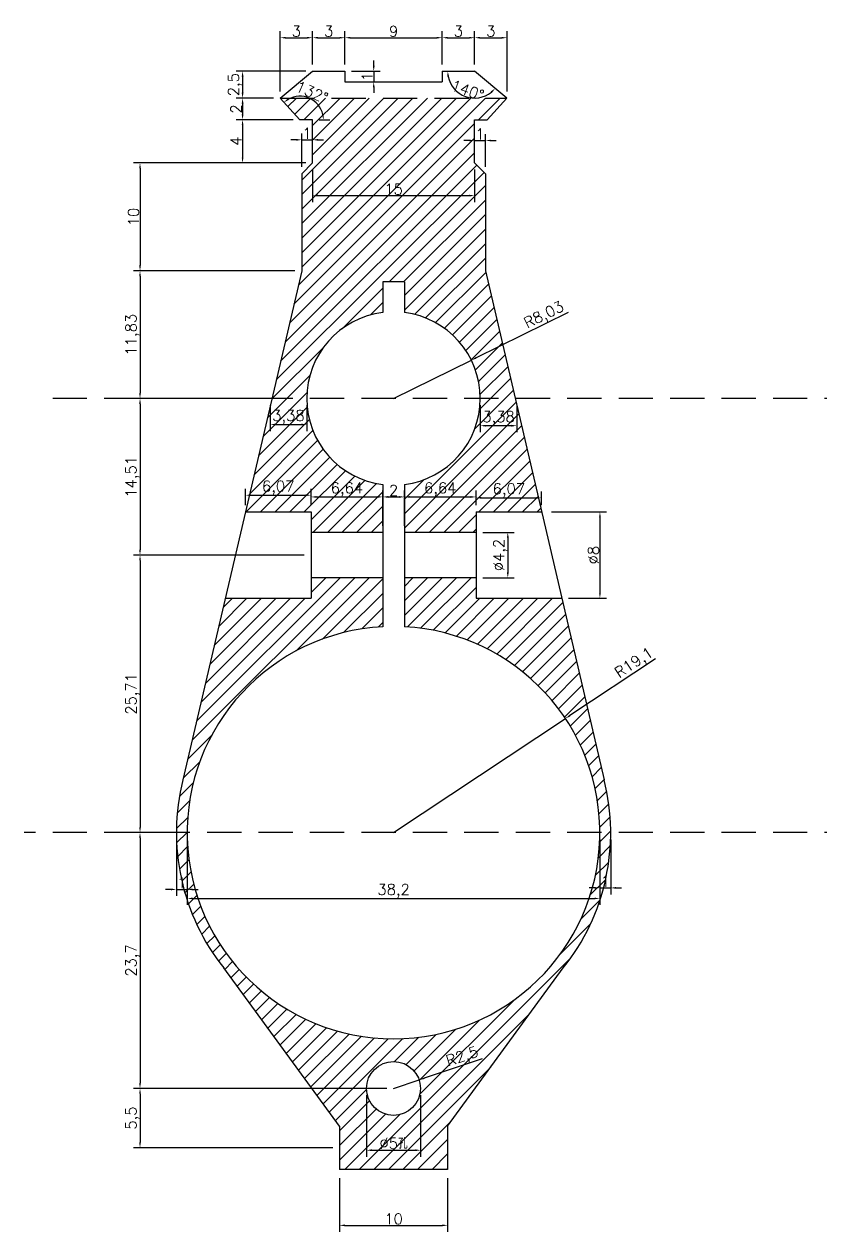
# Model space of a CAD drawing. Header units: millimetres. Extents: x 6817 to 15937, y -5221 to -164.
# Drawn here: x 8883 to 8956.7, y -956.8 to -844.9 of the extents above; entities that cross this region are included whole.
import ezdxf

# ---------------------------------------------------------------- set-up
doc = ezdxf.new("R2010")
doc.units = ezdxf.units.MM
doc.linetypes.add('HIDDEN', pattern=[9.525, 6.35, -3.175])
doc.layers.add('图层2', color=108, linetype='Continuous')
doc.styles.get("Standard").update_dxf_attribs({"font": 'txt', "bigfont": 'gbcbig.shx'})
doc.dimstyles.new('ISO-25', dxfattribs={"dimtxt": 1, "dimasz": 0.5, "dimexe": 0.6, "dimexo": 0.625, "dimgap": 0.1, "dimtad": 1, "dimtxsty": 'Standard', "dimcen": 2.5, "dimadec": 0, "dimazin": 0, "dimtfac": 1, "dimtmove": 0, "dimatfit": 3, "dimfxl": 0, "dimarcsym": 0})

# ---------------------------------------------------------------- blocks, each defined once
blk = doc.blocks.new('*D1616')
at = {"layer": 'Defpoints', "color": 0, "linetype": 'ByBlock', "transparency": 16777216}
for p in [(8909.69, -855.64), (8909.69, -857.78), (8908.69, -858.78)]:
    blk.add_point(p, dxfattribs=at)
at = {"layer": '图层2', "color": 0, "linetype": 'ByBlock', "lineweight": -2, "transparency": 16777216}
for p, q in [((8908.19, -855.64), (8907.69, -855.64)), ((8908.69, -858.15), (8908.69, -855.04)), ((8908.69, -855.64), (8909.69, -855.64)), ((8909.69, -857.15), (8909.69, -855.04)), ((8910.19, -855.64), (8910.69, -855.64))]:
    blk.add_line(p, q, dxfattribs=at)
at = {"layer": '图层2', "color": 0, "linetype": 'ByBlock', "transparency": 16777216}
for points in [[(8908.19, -855.56), (8908.19, -855.72), (8908.69, -855.64)], [(8910.19, -855.56), (8910.19, -855.72), (8909.69, -855.64)]]:
    blk.add_solid(points, dxfattribs=at)
at = {"layer": '图层2', "color": 0, "linetype": 'ByBlock', "transparency": 16777216, "insert": (8909.19, -855.04), "char_height": 1, "attachment_point": 5}
blk.add_mtext('1', dxfattribs=at)
blk = doc.blocks.new('*D1557')
at = {"layer": 'Defpoints', "color": 0, "linetype": 'ByBlock', "transparency": 16777216}
for p in [(8909.69, -857.78), (8924.69, -857.78), (8924.69, -860.81)]:
    blk.add_point(p, dxfattribs=at)
at = {"layer": '图层2', "color": 0, "linetype": 'ByBlock', "lineweight": -2, "transparency": 16777216}
for p, q in [((8909.69, -858.4), (8909.69, -861.41)), ((8924.69, -858.4), (8924.69, -861.41)), ((8910.19, -860.81), (8924.19, -860.81))]:
    blk.add_line(p, q, dxfattribs=at)
at = {"layer": '图层2', "color": 0, "linetype": 'ByBlock', "transparency": 16777216}
for points in [[(8910.19, -860.72), (8910.19, -860.89), (8909.69, -860.81)], [(8924.19, -860.72), (8924.19, -860.89), (8924.69, -860.81)]]:
    blk.add_solid(points, dxfattribs=at)
at = {"layer": '图层2', "color": 0, "linetype": 'ByBlock', "transparency": 16777216, "insert": (8917.19, -860.21), "char_height": 1, "attachment_point": 5}
blk.add_mtext('15', dxfattribs=at)
blk = doc.blocks.new('*D1617')
at = {"layer": 'Defpoints', "color": 0, "linetype": 'ByBlock', "transparency": 16777216}
for p in [(8925.69, -855.7), (8924.69, -857.78), (8925.69, -858.78)]:
    blk.add_point(p, dxfattribs=at)
at = {"layer": '图层2', "color": 0, "linetype": 'ByBlock', "lineweight": -2, "transparency": 16777216}
for p, q in [((8924.19, -855.7), (8923.69, -855.7)), ((8924.69, -857.15), (8924.69, -855.1)), ((8924.69, -855.7), (8925.69, -855.7)), ((8925.69, -858.15), (8925.69, -855.1)), ((8926.19, -855.7), (8926.69, -855.7))]:
    blk.add_line(p, q, dxfattribs=at)
at = {"layer": '图层2', "color": 0, "linetype": 'ByBlock', "transparency": 16777216}
for points in [[(8924.19, -855.62), (8924.19, -855.78), (8924.69, -855.7)], [(8926.19, -855.62), (8926.19, -855.78), (8925.69, -855.7)]]:
    blk.add_solid(points, dxfattribs=at)
at = {"layer": '图层2', "color": 0, "linetype": 'ByBlock', "transparency": 16777216, "insert": (8925.19, -855.1), "char_height": 1, "attachment_point": 5}
blk.add_mtext('1', dxfattribs=at)
blk = doc.blocks.new('*D1618')
at = {"layer": 'Defpoints', "color": 0, "linetype": 'ByBlock', "transparency": 16777216}
for p in [(8909.69, -857.78), (8893.72, -867.78), (8908.69, -867.78)]:
    blk.add_point(p, dxfattribs=at)
at = {"layer": '图层2', "color": 0, "linetype": 'ByBlock', "lineweight": -2, "transparency": 16777216}
for p, q in [((8909.06, -857.78), (8893.12, -857.78)), ((8893.72, -858.28), (8893.72, -867.28)), ((8908.06, -867.78), (8893.12, -867.78))]:
    blk.add_line(p, q, dxfattribs=at)
at = {"layer": '图层2', "color": 0, "linetype": 'ByBlock', "transparency": 16777216}
for points in [[(8893.64, -858.28), (8893.8, -858.28), (8893.72, -857.78)], [(8893.64, -867.28), (8893.8, -867.28), (8893.72, -867.78)]]:
    blk.add_solid(points, dxfattribs=at)
at = {"layer": '图层2', "color": 0, "linetype": 'ByBlock', "transparency": 16777216, "insert": (8893.12, -862.78), "char_height": 1, "attachment_point": 5, "rotation": 90}
blk.add_mtext('10', dxfattribs=at)
blk = doc.blocks.new('*D1558')
at = {"layer": 'Defpoints', "color": 0, "linetype": 'ByBlock', "transparency": 16777216}
for p in [(8908.69, -867.78), (8893.72, -879.6), (8905.77, -879.6)]:
    blk.add_point(p, dxfattribs=at)
at = {"layer": '图层2', "color": 0, "linetype": 'ByBlock', "lineweight": -2, "transparency": 16777216}
for p, q in [((8908.06, -867.78), (8893.12, -867.78)), ((8893.72, -868.28), (8893.72, -879.1)), ((8905.15, -879.6), (8893.12, -879.6))]:
    blk.add_line(p, q, dxfattribs=at)
at = {"layer": '图层2', "color": 0, "linetype": 'ByBlock', "transparency": 16777216}
for points in [[(8893.64, -868.28), (8893.8, -868.28), (8893.72, -867.78)], [(8893.64, -879.1), (8893.8, -879.1), (8893.72, -879.6)]]:
    blk.add_solid(points, dxfattribs=at)
at = {"layer": '图层2', "color": 0, "linetype": 'ByBlock', "transparency": 16777216, "insert": (8893.04, -873.69), "char_height": 1, "attachment_point": 5, "rotation": 90}
blk.add_mtext('11,83', dxfattribs=at)
blk = doc.blocks.new('*D1619')
at = {"layer": 'Defpoints', "color": 0, "linetype": 'ByBlock', "transparency": 16777216}
for p in [(8905.77, -879.6), (8893.72, -894.11), (8909.55, -894.11)]:
    blk.add_point(p, dxfattribs=at)
at = {"layer": '图层2', "color": 0, "linetype": 'ByBlock', "lineweight": -2, "transparency": 16777216}
for p, q in [((8905.15, -879.6), (8893.12, -879.6)), ((8893.72, -880.1), (8893.72, -893.61)), ((8908.92, -894.11), (8893.12, -894.11))]:
    blk.add_line(p, q, dxfattribs=at)
at = {"layer": '图层2', "color": 0, "linetype": 'ByBlock', "transparency": 16777216}
for points in [[(8893.64, -880.1), (8893.8, -880.1), (8893.72, -879.6)], [(8893.64, -893.61), (8893.8, -893.61), (8893.72, -894.11)]]:
    blk.add_solid(points, dxfattribs=at)
at = {"layer": '图层2', "color": 0, "linetype": 'ByBlock', "transparency": 16777216, "insert": (8893.04, -886.86), "char_height": 1, "attachment_point": 5, "rotation": 90}
blk.add_mtext('14,51', dxfattribs=at)
blk = doc.blocks.new('*D1559')
at = {"layer": 'Defpoints', "color": 0, "linetype": 'ByBlock', "transparency": 16777216}
for p in [(8909.55, -894.11), (8893.72, -919.82), (8896.49, -919.82)]:
    blk.add_point(p, dxfattribs=at)
at = {"layer": '图层2', "color": 0, "linetype": 'ByBlock', "lineweight": -2, "transparency": 16777216}
for p, q in [((8908.92, -894.11), (8893.12, -894.11)), ((8893.72, -894.61), (8893.72, -919.32)), ((8895.86, -919.82), (8893.12, -919.82))]:
    blk.add_line(p, q, dxfattribs=at)
at = {"layer": '图层2', "color": 0, "linetype": 'ByBlock', "transparency": 16777216}
for points in [[(8893.64, -894.61), (8893.8, -894.61), (8893.72, -894.11)], [(8893.64, -919.32), (8893.8, -919.32), (8893.72, -919.82)]]:
    blk.add_solid(points, dxfattribs=at)
at = {"layer": '图层2', "color": 0, "linetype": 'ByBlock', "transparency": 16777216, "insert": (8893.04, -906.97), "char_height": 1, "attachment_point": 5, "rotation": 90}
blk.add_mtext('25,71', dxfattribs=at)
blk = doc.blocks.new('*D1560')
at = {"layer": 'Defpoints', "color": 0, "linetype": 'ByBlock', "transparency": 16777216}
for p in [(8895.86, -919.82), (8893.72, -943.52), (8917.19, -943.52)]:
    blk.add_point(p, dxfattribs=at)
at = {"layer": '图层2', "color": 0, "linetype": 'ByBlock', "lineweight": -2, "transparency": 16777216}
for p, q in [((8895.24, -919.82), (8893.12, -919.82)), ((8893.72, -920.32), (8893.72, -943.02)), ((8916.56, -943.52), (8893.12, -943.52))]:
    blk.add_line(p, q, dxfattribs=at)
at = {"layer": '图层2', "color": 0, "linetype": 'ByBlock', "transparency": 16777216}
for points in [[(8893.64, -920.32), (8893.8, -920.32), (8893.72, -919.82)], [(8893.64, -943.02), (8893.8, -943.02), (8893.72, -943.52)]]:
    blk.add_solid(points, dxfattribs=at)
at = {"layer": '图层2', "color": 0, "linetype": 'ByBlock', "transparency": 16777216, "insert": (8893.04, -931.67), "char_height": 1, "attachment_point": 5, "rotation": 90}
blk.add_mtext('23,7', dxfattribs=at)
blk = doc.blocks.new('*D1620')
at = {"layer": 'Defpoints', "color": 0, "linetype": 'ByBlock', "transparency": 16777216}
for p in [(8909.55, -888.56), (8903.48, -890.11), (8909.55, -890.11)]:
    blk.add_point(p, dxfattribs=at)
at = {"layer": '图层2', "color": 0, "linetype": 'ByBlock', "lineweight": -2, "transparency": 16777216}
for p, q in [((8903.48, -889.49), (8903.48, -887.96)), ((8909.55, -889.49), (8909.55, -887.96)), ((8903.98, -888.56), (8909.05, -888.56))]:
    blk.add_line(p, q, dxfattribs=at)
at = {"layer": '图层2', "color": 0, "linetype": 'ByBlock', "transparency": 16777216}
for points in [[(8903.98, -888.48), (8903.98, -888.65), (8903.48, -888.56)], [(8909.05, -888.48), (8909.05, -888.65), (8909.55, -888.56)]]:
    blk.add_solid(points, dxfattribs=at)
at = {"layer": '图层2', "color": 0, "linetype": 'ByBlock', "transparency": 16777216, "insert": (8906.51, -887.88), "char_height": 1, "attachment_point": 5}
blk.add_mtext('6,07', dxfattribs=at)
blk = doc.blocks.new('*D1621')
at = {"layer": 'Defpoints', "color": 0, "linetype": 'ByBlock', "transparency": 16777216}
for p in [(8916.19, -888.72), (8909.55, -890.11), (8916.19, -892.01)]:
    blk.add_point(p, dxfattribs=at)
at = {"layer": '图层2', "color": 0, "linetype": 'ByBlock', "lineweight": -2, "transparency": 16777216}
for p, q in [((8909.55, -889.49), (8909.55, -888.12)), ((8916.19, -891.39), (8916.19, -888.12)), ((8910.05, -888.72), (8915.69, -888.72))]:
    blk.add_line(p, q, dxfattribs=at)
at = {"layer": '图层2', "color": 0, "linetype": 'ByBlock', "transparency": 16777216}
for points in [[(8910.05, -888.64), (8910.05, -888.81), (8909.55, -888.72)], [(8915.69, -888.64), (8915.69, -888.81), (8916.19, -888.72)]]:
    blk.add_solid(points, dxfattribs=at)
at = {"layer": '图层2', "color": 0, "linetype": 'ByBlock', "transparency": 16777216, "insert": (8912.87, -888.04), "char_height": 1, "attachment_point": 5}
blk.add_mtext('6,64', dxfattribs=at)
blk = doc.blocks.new('*D1622')
at = {"layer": 'Defpoints', "color": 0, "linetype": 'ByBlock', "transparency": 16777216}
for p in [(8918.19, -888.72), (8916.19, -892.01), (8918.19, -892.01)]:
    blk.add_point(p, dxfattribs=at)
at = {"layer": '图层2', "color": 0, "linetype": 'ByBlock', "lineweight": -2, "transparency": 16777216}
for p, q in [((8916.19, -891.39), (8916.19, -888.12)), ((8918.19, -891.39), (8918.19, -888.12)), ((8916.69, -888.72), (8917.69, -888.72))]:
    blk.add_line(p, q, dxfattribs=at)
at = {"layer": '图层2', "color": 0, "linetype": 'ByBlock', "transparency": 16777216}
for points in [[(8916.69, -888.64), (8916.69, -888.81), (8916.19, -888.72)], [(8917.69, -888.64), (8917.69, -888.81), (8918.19, -888.72)]]:
    blk.add_solid(points, dxfattribs=at)
at = {"layer": '图层2', "color": 0, "linetype": 'ByBlock', "transparency": 16777216, "insert": (8917.19, -888.12), "char_height": 1, "attachment_point": 5}
blk.add_mtext('2', dxfattribs=at)
blk = doc.blocks.new('*D1623')
at = {"layer": 'Defpoints', "color": 0, "linetype": 'ByBlock', "transparency": 16777216}
for p in [(8924.82, -888.72), (8924.82, -890.11), (8918.19, -892.01)]:
    blk.add_point(p, dxfattribs=at)
at = {"layer": '图层2', "color": 0, "linetype": 'ByBlock', "lineweight": -2, "transparency": 16777216}
for p, q in [((8918.19, -891.39), (8918.19, -888.12)), ((8924.82, -889.49), (8924.82, -888.12)), ((8918.69, -888.72), (8924.32, -888.72))]:
    blk.add_line(p, q, dxfattribs=at)
at = {"layer": '图层2', "color": 0, "linetype": 'ByBlock', "transparency": 16777216}
for points in [[(8918.69, -888.64), (8918.69, -888.81), (8918.19, -888.72)], [(8924.32, -888.64), (8924.32, -888.81), (8924.82, -888.72)]]:
    blk.add_solid(points, dxfattribs=at)
at = {"layer": '图层2', "color": 0, "linetype": 'ByBlock', "transparency": 16777216, "insert": (8921.51, -888.04), "char_height": 1, "attachment_point": 5}
blk.add_mtext('6,64', dxfattribs=at)
blk = doc.blocks.new('*D1624')
at = {"layer": 'Defpoints', "color": 0, "linetype": 'ByBlock', "transparency": 16777216}
for p in [(8930.89, -888.81), (8924.82, -890.11), (8930.89, -890.11)]:
    blk.add_point(p, dxfattribs=at)
at = {"layer": '图层2', "color": 0, "linetype": 'ByBlock', "lineweight": -2, "transparency": 16777216}
for p, q in [((8924.82, -889.49), (8924.82, -888.21)), ((8930.89, -889.49), (8930.89, -888.21)), ((8925.32, -888.81), (8930.39, -888.81))]:
    blk.add_line(p, q, dxfattribs=at)
at = {"layer": '图层2', "color": 0, "linetype": 'ByBlock', "transparency": 16777216}
for points in [[(8925.32, -888.72), (8925.32, -888.89), (8924.82, -888.81)], [(8930.39, -888.72), (8930.39, -888.89), (8930.89, -888.81)]]:
    blk.add_solid(points, dxfattribs=at)
at = {"layer": '图层2', "color": 0, "linetype": 'ByBlock', "transparency": 16777216, "insert": (8927.86, -888.12), "char_height": 1, "attachment_point": 5}
blk.add_mtext('6,07', dxfattribs=at)
blk = doc.blocks.new('*D1625')
at = {"layer": 'Defpoints', "color": 0, "linetype": 'ByBlock', "transparency": 16777216}
for p in [(8924.82, -892.01), (8924.82, -896.21), (8927.76, -896.21)]:
    blk.add_point(p, dxfattribs=at)
at = {"layer": '图层2', "color": 0, "linetype": 'ByBlock', "lineweight": -2, "transparency": 16777216}
for p, q in [((8925.45, -892.01), (8928.36, -892.01)), ((8927.76, -892.51), (8927.76, -895.71)), ((8925.45, -896.21), (8928.36, -896.21))]:
    blk.add_line(p, q, dxfattribs=at)
at = {"layer": '图层2', "color": 0, "linetype": 'ByBlock', "transparency": 16777216}
for points in [[(8927.68, -892.51), (8927.85, -892.51), (8927.76, -892.01)], [(8927.68, -895.71), (8927.85, -895.71), (8927.76, -896.21)]]:
    blk.add_solid(points, dxfattribs=at)
at = {"layer": '图层2', "color": 0, "linetype": 'ByBlock', "transparency": 16777216, "insert": (8927.08, -894.11), "char_height": 1, "attachment_point": 5, "rotation": 90}
blk.add_mtext('%%C4,2', dxfattribs=at)
blk = doc.blocks.new('*D1626')
at = {"layer": 'Defpoints', "color": 0, "linetype": 'ByBlock', "transparency": 16777216}
for p in [(8931.19, -890.11), (8932.76, -898.11), (8936.29, -898.11)]:
    blk.add_point(p, dxfattribs=at)
at = {"layer": '图层2', "color": 0, "linetype": 'ByBlock', "lineweight": -2, "transparency": 16777216}
for p, q in [((8931.81, -890.11), (8936.89, -890.11)), ((8936.29, -890.61), (8936.29, -897.61)), ((8933.38, -898.11), (8936.89, -898.11))]:
    blk.add_line(p, q, dxfattribs=at)
at = {"layer": '图层2', "color": 0, "linetype": 'ByBlock', "transparency": 16777216}
for points in [[(8936.21, -890.61), (8936.37, -890.61), (8936.29, -890.11)], [(8936.21, -897.61), (8936.37, -897.61), (8936.29, -898.11)]]:
    blk.add_solid(points, dxfattribs=at)
at = {"layer": '图层2', "color": 0, "linetype": 'ByBlock', "transparency": 16777216, "insert": (8935.69, -894.11), "char_height": 1, "attachment_point": 5, "rotation": 90}
blk.add_mtext('%%C8', dxfattribs=at)
blk = doc.blocks.new('*D1627')
at = {"layer": 'Defpoints', "color": 0, "linetype": 'ByBlock', "transparency": 16777216}
for p in [(8897.09, -919.82), (8898.09, -919.82), (8898.09, -925.08)]:
    blk.add_point(p, dxfattribs=at)
at = {"layer": '图层2', "color": 0, "linetype": 'ByBlock', "lineweight": -2, "transparency": 16777216}
for p, q in [((8897.09, -920.45), (8897.09, -925.68)), ((8898.09, -920.45), (8898.09, -925.68)), ((8896.59, -925.08), (8896.09, -925.08)), ((8897.09, -925.08), (8898.09, -925.08)), ((8898.59, -925.08), (8899.09, -925.08))]:
    blk.add_line(p, q, dxfattribs=at)
at = {"layer": '图层2', "color": 0, "linetype": 'ByBlock', "transparency": 16777216}
for points in [[(8896.59, -925), (8896.59, -925.17), (8897.09, -925.08)], [(8898.59, -925), (8898.59, -925.17), (8898.09, -925.08)]]:
    blk.add_solid(points, dxfattribs=at)
at = {"layer": '图层2', "color": 0, "linetype": 'ByBlock', "transparency": 16777216, "insert": (8897.59, -924.48), "char_height": 1, "attachment_point": 5}
blk.add_mtext('1', dxfattribs=at)
blk = doc.blocks.new('*D1628')
at = {"layer": 'Defpoints', "color": 0, "linetype": 'ByBlock', "transparency": 16777216}
for p in [(8898.09, -919.82), (8936.29, -919.82), (8936.29, -925.92)]:
    blk.add_point(p, dxfattribs=at)
at = {"layer": '图层2', "color": 0, "linetype": 'ByBlock', "lineweight": -2, "transparency": 16777216}
for p, q in [((8898.09, -920.45), (8898.09, -926.52)), ((8936.29, -920.45), (8936.29, -926.52)), ((8898.59, -925.92), (8935.79, -925.92))]:
    blk.add_line(p, q, dxfattribs=at)
at = {"layer": '图层2', "color": 0, "linetype": 'ByBlock', "transparency": 16777216}
for points in [[(8898.59, -925.84), (8898.59, -926), (8898.09, -925.92)], [(8935.79, -925.84), (8935.79, -926), (8936.29, -925.92)]]:
    blk.add_solid(points, dxfattribs=at)
at = {"layer": '图层2', "color": 0, "linetype": 'ByBlock', "transparency": 16777216, "insert": (8917.19, -925.24), "char_height": 1, "attachment_point": 5}
blk.add_mtext('38,2', dxfattribs=at)
blk = doc.blocks.new('*D1561')
at = {"layer": 'Defpoints', "color": 0, "linetype": 'ByBlock', "transparency": 16777216}
for p in [(8936.29, -919.82), (8937.29, -919.82), (8937.29, -924.94)]:
    blk.add_point(p, dxfattribs=at)
at = {"layer": '图层2', "color": 0, "linetype": 'ByBlock', "lineweight": -2, "transparency": 16777216}
for p, q in [((8936.29, -920.45), (8936.29, -925.54)), ((8937.29, -920.45), (8937.29, -925.54)), ((8935.79, -924.94), (8935.29, -924.94)), ((8936.29, -924.94), (8937.29, -924.94)), ((8937.79, -924.94), (8938.29, -924.94))]:
    blk.add_line(p, q, dxfattribs=at)
at = {"layer": '图层2', "color": 0, "linetype": 'ByBlock', "transparency": 16777216}
for points in [[(8935.79, -924.86), (8935.79, -925.03), (8936.29, -924.94)], [(8937.79, -924.86), (8937.79, -925.03), (8937.29, -924.94)]]:
    blk.add_solid(points, dxfattribs=at)
at = {"layer": '图层2', "color": 0, "linetype": 'ByBlock', "transparency": 16777216, "insert": (8936.79, -924.34), "char_height": 1, "attachment_point": 5}
blk.add_mtext('1', dxfattribs=at)
blk = doc.blocks.new('*D1629')
at = {"layer": 'Defpoints', "color": 0, "linetype": 'ByBlock', "transparency": 16777216}
for p in [(8924.39, -876.05), (8917.19, -879.6)]:
    blk.add_point(p, dxfattribs=at)
at = {"layer": '图层2', "color": 0, "linetype": 'ByBlock', "lineweight": -2, "transparency": 16777216}
for p, q in [((8933.35, -871.63), (8924.84, -875.83)), ((8917.19, -879.6), (8924.39, -876.05))]:
    blk.add_line(p, q, dxfattribs=at)
at = {"layer": '图层2', "color": 0, "linetype": 'ByBlock', "transparency": 16777216}
blk.add_solid([(8924.8, -875.76), (8924.87, -875.91), (8924.39, -876.05)], dxfattribs=at)
at = {"layer": '图层2', "color": 0, "linetype": 'ByBlock', "transparency": 16777216, "insert": (8931.16, -871.95), "char_height": 1, "attachment_point": 5, "rotation": 26.2585}
blk.add_mtext('R8,03', dxfattribs=at)
blk = doc.blocks.new('*D1630')
at = {"layer": 'Defpoints', "color": 0, "linetype": 'ByBlock', "transparency": 16777216}
for p in [(8933.09, -909.25), (8917.19, -919.82)]:
    blk.add_point(p, dxfattribs=at)
at = {"layer": '图层2', "color": 0, "linetype": 'ByBlock', "lineweight": -2, "transparency": 16777216}
for p, q in [((8941.43, -903.72), (8933.51, -908.98)), ((8917.19, -919.82), (8933.09, -909.25))]:
    blk.add_line(p, q, dxfattribs=at)
at = {"layer": '图层2', "color": 0, "linetype": 'ByBlock', "transparency": 16777216}
blk.add_solid([(8933.46, -908.91), (8933.56, -909.05), (8933.09, -909.25)], dxfattribs=at)
at = {"layer": '图层2', "color": 0, "linetype": 'ByBlock', "transparency": 16777216, "insert": (8939.51, -904.17), "char_height": 1, "attachment_point": 5, "rotation": 33.6013}
blk.add_mtext('R19,1', dxfattribs=at)
blk = doc.blocks.new('*D1631')
at = {"layer": 'Defpoints', "color": 0, "linetype": 'ByBlock', "transparency": 16777216}
for p in [(8905.77, -879.6), (8909.16, -879.6), (8909.16, -882.02)]:
    blk.add_point(p, dxfattribs=at)
at = {"layer": '图层2', "color": 0, "linetype": 'ByBlock', "lineweight": -2, "transparency": 16777216}
for p, q in [((8905.77, -880.23), (8905.77, -882.62)), ((8909.16, -880.23), (8909.16, -882.62)), ((8906.27, -882.02), (8908.66, -882.02))]:
    blk.add_line(p, q, dxfattribs=at)
at = {"layer": '图层2', "color": 0, "linetype": 'ByBlock', "transparency": 16777216}
for points in [[(8906.27, -881.93), (8906.27, -882.1), (8905.77, -882.02)], [(8908.66, -881.93), (8908.66, -882.1), (8909.16, -882.02)]]:
    blk.add_solid(points, dxfattribs=at)
at = {"layer": '图层2', "color": 0, "linetype": 'ByBlock', "transparency": 16777216, "insert": (8907.46, -881.33), "char_height": 1, "attachment_point": 5}
blk.add_mtext('3,38', dxfattribs=at)
blk = doc.blocks.new('*D1632')
at = {"layer": 'Defpoints', "color": 0, "linetype": 'ByBlock', "transparency": 16777216}
for p in [(8925.22, -879.6), (8928.6, -879.6), (8928.6, -882.12)]:
    blk.add_point(p, dxfattribs=at)
at = {"layer": '图层2', "color": 0, "linetype": 'ByBlock', "lineweight": -2, "transparency": 16777216}
for p, q in [((8925.22, -880.23), (8925.22, -882.72)), ((8928.6, -880.23), (8928.6, -882.72)), ((8925.72, -882.12), (8928.1, -882.12))]:
    blk.add_line(p, q, dxfattribs=at)
at = {"layer": '图层2', "color": 0, "linetype": 'ByBlock', "transparency": 16777216}
for points in [[(8925.72, -882.04), (8925.72, -882.21), (8925.22, -882.12)], [(8928.1, -882.04), (8928.1, -882.21), (8928.6, -882.12)]]:
    blk.add_solid(points, dxfattribs=at)
at = {"layer": '图层2', "color": 0, "linetype": 'ByBlock', "transparency": 16777216, "insert": (8926.91, -881.44), "char_height": 1, "attachment_point": 5}
blk.add_mtext('3,38', dxfattribs=at)
blk = doc.blocks.new('*D1562')
at = {"layer": 'Defpoints', "color": 0, "linetype": 'ByBlock', "transparency": 16777216}
for p in [(8917.19, -943.52), (8893.72, -949.02), (8912.19, -949.02)]:
    blk.add_point(p, dxfattribs=at)
at = {"layer": '图层2', "color": 0, "linetype": 'ByBlock', "lineweight": -2, "transparency": 16777216}
for p, q in [((8916.56, -943.52), (8893.12, -943.52)), ((8893.72, -944.02), (8893.72, -948.52)), ((8911.56, -949.02), (8893.12, -949.02))]:
    blk.add_line(p, q, dxfattribs=at)
at = {"layer": '图层2', "color": 0, "linetype": 'ByBlock', "transparency": 16777216}
for points in [[(8893.64, -944.02), (8893.8, -944.02), (8893.72, -943.52)], [(8893.64, -948.52), (8893.8, -948.52), (8893.72, -949.02)]]:
    blk.add_solid(points, dxfattribs=at)
at = {"layer": '图层2', "color": 0, "linetype": 'ByBlock', "transparency": 16777216, "insert": (8893.04, -946.27), "char_height": 1, "attachment_point": 5, "rotation": 90}
blk.add_mtext('5,5', dxfattribs=at)
blk = doc.blocks.new('*D1633')
at = {"layer": 'Defpoints', "color": 0, "linetype": 'ByBlock', "transparency": 16777216}
for p in [(8919.56, -942.73), (8917.19, -943.52)]:
    blk.add_point(p, dxfattribs=at)
at = {"layer": '图层2', "color": 0, "linetype": 'ByBlock', "lineweight": -2, "transparency": 16777216}
for p, q in [((8925.39, -940.79), (8920.03, -942.57)), ((8917.19, -943.52), (8919.56, -942.73))]:
    blk.add_line(p, q, dxfattribs=at)
at = {"layer": '图层2', "color": 0, "linetype": 'ByBlock', "transparency": 16777216}
blk.add_solid([(8920.01, -942.5), (8920.06, -942.65), (8919.56, -942.73)], dxfattribs=at)
at = {"layer": '图层2', "color": 0, "linetype": 'ByBlock', "transparency": 16777216, "insert": (8923.58, -940.67), "char_height": 1, "attachment_point": 5, "rotation": 18.4566}
blk.add_mtext('R2,5', dxfattribs=at)
blk = doc.blocks.new('*D1570')
at = {"layer": 'Defpoints', "color": 0, "linetype": 'ByBlock', "transparency": 16777216}
for p in [(8912.19, -951.2), (8922.19, -951.2), (8922.19, -956.21)]:
    blk.add_point(p, dxfattribs=at)
at = {"layer": '图层2', "color": 0, "linetype": 'ByBlock', "lineweight": -2, "transparency": 16777216}
for p, q in [((8912.19, -951.83), (8912.19, -956.81)), ((8922.19, -951.83), (8922.19, -956.81)), ((8912.69, -956.21), (8921.69, -956.21))]:
    blk.add_line(p, q, dxfattribs=at)
at = {"layer": '图层2', "color": 0, "linetype": 'ByBlock', "transparency": 16777216}
for points in [[(8912.69, -956.12), (8912.69, -956.29), (8912.19, -956.21)], [(8921.69, -956.12), (8921.69, -956.29), (8922.19, -956.21)]]:
    blk.add_solid(points, dxfattribs=at)
at = {"layer": '图层2', "color": 0, "linetype": 'ByBlock', "transparency": 16777216, "insert": (8917.19, -955.61), "char_height": 1, "attachment_point": 5}
blk.add_mtext('10', dxfattribs=at)
blk = doc.blocks.new('*D1659')
at = {"layer": 'Defpoints', "color": 0, "linetype": 'ByBlock', "transparency": 16777216}
for p in [(8912.69, -846.18), (8909.69, -849.28), (8912.69, -849.28)]:
    blk.add_point(p, dxfattribs=at)
at = {"layer": '图层2', "color": 0, "linetype": 'ByBlock', "lineweight": -2, "transparency": 16777216}
for p, q in [((8909.69, -848.65), (8909.69, -845.58)), ((8912.69, -848.65), (8912.69, -845.58)), ((8910.19, -846.18), (8912.19, -846.18))]:
    blk.add_line(p, q, dxfattribs=at)
at = {"layer": '图层2', "color": 0, "linetype": 'ByBlock', "transparency": 16777216}
for points in [[(8910.19, -846.1), (8910.19, -846.26), (8909.69, -846.18)], [(8912.19, -846.1), (8912.19, -846.26), (8912.69, -846.18)]]:
    blk.add_solid(points, dxfattribs=at)
at = {"layer": '图层2', "color": 0, "linetype": 'ByBlock', "transparency": 16777216, "insert": (8911.19, -845.58), "char_height": 1, "attachment_point": 5}
blk.add_mtext('3', dxfattribs=at)
blk = doc.blocks.new('*D1660')
at = {"layer": 'Defpoints', "color": 0, "linetype": 'ByBlock', "transparency": 16777216}
for p in [(8921.69, -846.18), (8912.69, -849.28), (8921.69, -849.28)]:
    blk.add_point(p, dxfattribs=at)
at = {"layer": '图层2', "color": 0, "linetype": 'ByBlock', "lineweight": -2, "transparency": 16777216}
for p, q in [((8912.69, -848.65), (8912.69, -845.58)), ((8921.69, -848.65), (8921.69, -845.58)), ((8913.19, -846.18), (8921.19, -846.18))]:
    blk.add_line(p, q, dxfattribs=at)
at = {"layer": '图层2', "color": 0, "linetype": 'ByBlock', "transparency": 16777216}
for points in [[(8913.19, -846.1), (8913.19, -846.26), (8912.69, -846.18)], [(8921.19, -846.1), (8921.19, -846.26), (8921.69, -846.18)]]:
    blk.add_solid(points, dxfattribs=at)
at = {"layer": '图层2', "color": 0, "linetype": 'ByBlock', "transparency": 16777216, "insert": (8917.19, -845.58), "char_height": 1, "attachment_point": 5}
blk.add_mtext('9', dxfattribs=at)
blk = doc.blocks.new('*D1661')
at = {"layer": 'Defpoints', "color": 0, "linetype": 'ByBlock', "transparency": 16777216}
for p in [(8924.69, -846.18), (8921.69, -849.28), (8924.69, -849.28)]:
    blk.add_point(p, dxfattribs=at)
at = {"layer": '图层2', "color": 0, "linetype": 'ByBlock', "lineweight": -2, "transparency": 16777216}
for p, q in [((8921.69, -848.65), (8921.69, -845.58)), ((8924.69, -848.65), (8924.69, -845.58)), ((8922.19, -846.18), (8924.19, -846.18))]:
    blk.add_line(p, q, dxfattribs=at)
at = {"layer": '图层2', "color": 0, "linetype": 'ByBlock', "transparency": 16777216}
for points in [[(8922.19, -846.1), (8922.19, -846.26), (8921.69, -846.18)], [(8924.19, -846.1), (8924.19, -846.26), (8924.69, -846.18)]]:
    blk.add_solid(points, dxfattribs=at)
at = {"layer": '图层2', "color": 0, "linetype": 'ByBlock', "transparency": 16777216, "insert": (8923.19, -845.58), "char_height": 1, "attachment_point": 5}
blk.add_mtext('3', dxfattribs=at)
blk = doc.blocks.new('*D1662')
at = {"layer": 'Defpoints', "color": 0, "linetype": 'ByBlock', "transparency": 16777216}
for p in [(8927.69, -846.18), (8924.69, -849.28), (8927.69, -851.78)]:
    blk.add_point(p, dxfattribs=at)
at = {"layer": '图层2', "color": 0, "linetype": 'ByBlock', "lineweight": -2, "transparency": 16777216}
for p, q in [((8924.69, -848.65), (8924.69, -845.58)), ((8927.69, -851.15), (8927.69, -845.58)), ((8925.19, -846.18), (8927.19, -846.18))]:
    blk.add_line(p, q, dxfattribs=at)
at = {"layer": '图层2', "color": 0, "linetype": 'ByBlock', "transparency": 16777216}
for points in [[(8925.19, -846.1), (8925.19, -846.26), (8924.69, -846.18)], [(8927.19, -846.1), (8927.19, -846.26), (8927.69, -846.18)]]:
    blk.add_solid(points, dxfattribs=at)
at = {"layer": '图层2', "color": 0, "linetype": 'ByBlock', "transparency": 16777216, "insert": (8926.19, -845.58), "char_height": 1, "attachment_point": 5}
blk.add_mtext('3', dxfattribs=at)
blk = doc.blocks.new('*D1663')
at = {"layer": 'Defpoints', "color": 0, "linetype": 'ByBlock', "transparency": 16777216}
for p in [(8909.69, -846.18), (8909.69, -849.28), (8906.69, -851.78)]:
    blk.add_point(p, dxfattribs=at)
at = {"layer": '图层2', "color": 0, "linetype": 'ByBlock', "lineweight": -2, "transparency": 16777216}
for p, q in [((8906.69, -851.15), (8906.69, -845.58)), ((8909.69, -848.65), (8909.69, -845.58)), ((8907.19, -846.18), (8909.19, -846.18))]:
    blk.add_line(p, q, dxfattribs=at)
at = {"layer": '图层2', "color": 0, "linetype": 'ByBlock', "transparency": 16777216}
for points in [[(8907.19, -846.1), (8907.19, -846.26), (8906.69, -846.18)], [(8909.19, -846.1), (8909.19, -846.26), (8909.69, -846.18)]]:
    blk.add_solid(points, dxfattribs=at)
at = {"layer": '图层2', "color": 0, "linetype": 'ByBlock', "transparency": 16777216, "insert": (8908.19, -845.58), "char_height": 1, "attachment_point": 5}
blk.add_mtext('3', dxfattribs=at)
blk = doc.blocks.new('*D1664')
at = {"layer": 'Defpoints', "color": 0, "linetype": 'ByBlock', "transparency": 16777216}
for p in [(8912.69, -849.28), (8912.69, -850.28), (8915.35, -850.28)]:
    blk.add_point(p, dxfattribs=at)
at = {"layer": '图层2', "color": 0, "linetype": 'ByBlock', "lineweight": -2, "transparency": 16777216}
for p, q in [((8915.35, -848.78), (8915.35, -848.28)), ((8913.31, -849.28), (8915.95, -849.28)), ((8913.31, -850.28), (8915.95, -850.28)), ((8915.35, -849.28), (8915.35, -850.28)), ((8915.35, -850.78), (8915.35, -851.28))]:
    blk.add_line(p, q, dxfattribs=at)
at = {"layer": '图层2', "color": 0, "linetype": 'ByBlock', "transparency": 16777216}
for points in [[(8915.27, -848.78), (8915.44, -848.78), (8915.35, -849.28)], [(8915.27, -850.78), (8915.44, -850.78), (8915.35, -850.28)]]:
    blk.add_solid(points, dxfattribs=at)
at = {"layer": '图层2', "color": 0, "linetype": 'ByBlock', "transparency": 16777216, "insert": (8914.75, -849.78), "char_height": 1, "attachment_point": 5, "rotation": 90}
blk.add_mtext('1', dxfattribs=at)
blk = doc.blocks.new('*D1571')
at = {"layer": 'Defpoints', "color": 0, "linetype": 'ByBlock', "transparency": 16777216}
for p in [(8909.69, -849.28), (8903.21, -851.78), (8906.69, -851.78)]:
    blk.add_point(p, dxfattribs=at)
at = {"layer": '图层2', "color": 0, "linetype": 'ByBlock', "lineweight": -2, "transparency": 16777216}
for p, q in [((8909.06, -849.28), (8902.61, -849.28)), ((8903.21, -849.78), (8903.21, -851.28)), ((8906.06, -851.78), (8902.61, -851.78))]:
    blk.add_line(p, q, dxfattribs=at)
at = {"layer": '图层2', "color": 0, "linetype": 'ByBlock', "transparency": 16777216}
for points in [[(8903.13, -849.78), (8903.3, -849.78), (8903.21, -849.28)], [(8903.13, -851.28), (8903.3, -851.28), (8903.21, -851.78)]]:
    blk.add_solid(points, dxfattribs=at)
at = {"layer": '图层2', "color": 0, "linetype": 'ByBlock', "transparency": 16777216, "insert": (8902.53, -850.53), "char_height": 1, "attachment_point": 5, "rotation": 90}
blk.add_mtext('2,5', dxfattribs=at)
blk = doc.blocks.new('*D1572')
at = {"layer": 'Defpoints', "color": 0, "linetype": 'ByBlock', "transparency": 16777216}
for p in [(8906.69, -851.78), (8903.21, -853.78), (8908.52, -853.78)]:
    blk.add_point(p, dxfattribs=at)
at = {"layer": '图层2', "color": 0, "linetype": 'ByBlock', "lineweight": -2, "transparency": 16777216}
for p, q in [((8906.06, -851.78), (8902.61, -851.78)), ((8903.21, -852.28), (8903.21, -853.28)), ((8907.89, -853.78), (8902.61, -853.78))]:
    blk.add_line(p, q, dxfattribs=at)
at = {"layer": '图层2', "color": 0, "linetype": 'ByBlock', "transparency": 16777216}
for points in [[(8903.13, -852.28), (8903.3, -852.28), (8903.21, -851.78)], [(8903.13, -853.28), (8903.3, -853.28), (8903.21, -853.78)]]:
    blk.add_solid(points, dxfattribs=at)
at = {"layer": '图层2', "color": 0, "linetype": 'ByBlock', "transparency": 16777216, "insert": (8902.61, -852.78), "char_height": 1, "attachment_point": 5, "rotation": 90}
blk.add_mtext('2', dxfattribs=at)
blk = doc.blocks.new('*D1573')
at = {"layer": 'Defpoints', "color": 0, "linetype": 'ByBlock', "transparency": 16777216}
for p in [(8908.52, -853.78), (8903.21, -857.78), (8909.69, -857.78)]:
    blk.add_point(p, dxfattribs=at)
at = {"layer": '图层2', "color": 0, "linetype": 'ByBlock', "lineweight": -2, "transparency": 16777216}
for p, q in [((8907.89, -853.78), (8902.61, -853.78)), ((8903.21, -854.28), (8903.21, -857.28)), ((8909.06, -857.78), (8902.61, -857.78))]:
    blk.add_line(p, q, dxfattribs=at)
at = {"layer": '图层2', "color": 0, "linetype": 'ByBlock', "transparency": 16777216}
for points in [[(8903.13, -854.28), (8903.3, -854.28), (8903.21, -853.78)], [(8903.13, -857.28), (8903.3, -857.28), (8903.21, -857.78)]]:
    blk.add_solid(points, dxfattribs=at)
at = {"layer": '图层2', "color": 0, "linetype": 'ByBlock', "transparency": 16777216, "insert": (8902.61, -855.78), "char_height": 1, "attachment_point": 5, "rotation": 90}
blk.add_mtext('4', dxfattribs=at)
blk = doc.blocks.new('*D1665')
at = {"layer": 'Defpoints', "color": 0, "linetype": 'ByBlock', "transparency": 16777216}
for p in [(8906.69, -851.78), (8910.08, -852.26), (8908.52, -853.78), (8908.52, -853.78), (8909.69, -853.78)]:
    blk.add_point(p, dxfattribs=at)
at = {"layer": '图层2', "color": 0, "linetype": 'ByBlock', "lineweight": -2, "transparency": 16777216}
blk.add_line((8910.31, -853.78), (8911.3, -853.78), dxfattribs=at)
blk.add_arc((8908.52, -853.78), 2.18, 13.1501, 119.3084, dxfattribs=at)
at = {"layer": '图层2', "color": 0, "linetype": 'ByBlock', "transparency": 16777216}
for points in [[(8907.5, -851.94), (8907.4, -851.81), (8907.04, -852.17)], [(8910.72, -853.27), (8910.56, -853.29), (8910.7, -853.78)]]:
    blk.add_solid(points, dxfattribs=at)
at = {"layer": '图层2', "color": 0, "linetype": 'ByBlock', "transparency": 16777216, "insert": (8909.64, -851.23), "char_height": 1, "attachment_point": 5, "rotation": 336.2293}
blk.add_mtext('132°', dxfattribs=at)
blk = doc.blocks.new('*D1666')
at = {"layer": 'Defpoints', "color": 0, "linetype": 'ByBlock', "transparency": 16777216}
for p in [(8921.69, -849.28), (8924.69, -849.28), (8924.69, -849.28), (8922.98, -851.09), (8927.69, -851.78)]:
    blk.add_point(p, dxfattribs=at)
at = {"layer": '图层2', "color": 0, "linetype": 'ByBlock', "lineweight": -2, "transparency": 16777216}
blk.add_arc((8924.69, -849.28), 2.49, 191.5321, 308.6623, dxfattribs=at)
at = {"layer": '图层2', "color": 0, "linetype": 'ByBlock', "transparency": 16777216}
for points in [[(8922.16, -849.78), (8922.33, -849.77), (8922.2, -849.28)], [(8926.18, -851.16), (8926.3, -851.28), (8926.6, -850.87)]]:
    blk.add_solid(points, dxfattribs=at)
at = {"layer": '图层2', "color": 0, "linetype": 'ByBlock', "transparency": 16777216, "insert": (8924.04, -851.05), "char_height": 1, "attachment_point": 5, "rotation": 340.0972}
blk.add_mtext('140°', dxfattribs=at)
blk = doc.blocks.new('*D1688')
at = {"layer": 'Defpoints', "color": 0, "linetype": 'ByBlock', "transparency": 16777216}
for p in [(8914.69, -943.52), (8919.69, -943.52), (8919.69, -949.25)]:
    blk.add_point(p, dxfattribs=at)
at = {"layer": '图层2', "color": 0, "linetype": 'ByBlock', "lineweight": -2, "transparency": 16777216}
for p, q in [((8914.69, -944.15), (8914.69, -949.85)), ((8919.69, -944.15), (8919.69, -949.85)), ((8915.19, -949.25), (8919.19, -949.25))]:
    blk.add_line(p, q, dxfattribs=at)
at = {"layer": '图层2', "color": 0, "linetype": 'ByBlock', "transparency": 16777216}
for points in [[(8915.19, -949.16), (8915.19, -949.33), (8914.69, -949.25)], [(8919.19, -949.16), (8919.19, -949.33), (8919.69, -949.25)]]:
    blk.add_solid(points, dxfattribs=at)
at = {"layer": '图层2', "color": 0, "linetype": 'ByBlock', "transparency": 16777216, "insert": (8917.19, -948.61), "char_height": 1, "attachment_point": 5}
blk.add_mtext('%%C5孔', dxfattribs=at)

msp = doc.modelspace()

# ---------------------------------------------------------------- hatches: boundary and pattern name
at = {"layer": '图层2', "linetype": 'ByBlock'}
h = msp.add_hatch(dxfattribs=at)
h.set_pattern_fill('ANSI31', color=4, scale=0.3)
h.set_pattern_definition([(45, (470.02715, -33.0934), (-0.67351921, 0.67351921), [])])
h.paths.add_polyline_path([(8925.686, -858.777), (8924.686, -857.777), (8924.686, -853.777), (8925.856, -853.777), (8927.686, -851.777), (8906.686, -851.777), (8908.516, -853.777), (8909.686, -853.777), (8909.686, -857.777), (8908.686, -858.777), (8908.686, -867.777), (8905.928, -879.604), (8909.156, -879.604, -0.378099), (8916.186, -871.637), (8916.186, -868.791), (8918.186, -868.791), (8918.186, -871.637, -0.378099), (8925.216, -879.604), (8928.444, -879.604), (8925.686, -867.777)])
h.paths.add_polyline_path([(8928.444, -879.604), (8925.216, -879.604, -0.378099), (8918.186, -887.572), (8918.186, -892.011), (8924.824, -892.011), (8924.824, -890.111), (8930.894, -890.111)])
h.paths.add_polyline_path([(8909.156, -879.604), (8905.928, -879.604), (8903.478, -890.111), (8909.547, -890.111), (8909.547, -892.011), (8916.186, -892.011), (8916.186, -887.572, -0.378099)])
h.paths.add_polyline_path([(8916.186, -900.751), (8916.186, -896.211), (8909.547, -896.211), (8909.547, -898.111), (8901.612, -898.111), (8897.688, -914.943, 0.0614048), (8897.086, -919.824), (8898.086, -919.824, -0.3989537)])
h.paths.add_polyline_path([(8932.759, -898.111), (8924.824, -898.111), (8924.824, -896.211), (8918.186, -896.211), (8918.186, -900.751, -0.3989537), (8936.286, -919.824), (8937.286, -919.824, 0.0614048), (8936.684, -914.943)])
h.paths.add_polyline_path([(8932.899, -932.358, 0.1699295), (8937.286, -919.824), (8936.286, -919.824, -1), (8898.086, -919.824), (8897.086, -919.824, 0.1699295), (8901.472, -932.358), (8912.186, -947.024), (8912.186, -951.024), (8922.186, -951.024), (8922.186, -947.024)])
h.paths.add_polyline_path([(8919.686, -943.524, -1), (8914.686, -943.524, -1)], flags=16)
h.paths.add_polyline_path([(8897.169, -925.232), (8898.002, -925.232), (8898.002, -923.732), (8897.169, -923.732)], flags=25)
h.paths.add_polyline_path([(8936.369, -925.092), (8937.202, -925.092), (8937.202, -923.592), (8936.369, -923.592)], flags=24)
h.paths.add_polyline_path([(8922.102, -942.042), (8925.58, -940.881), (8925.052, -939.3), (8921.574, -940.461)], flags=24)
h.paths.add_polyline_path([(8915.594, -949.397), (8918.778, -949.397), (8918.778, -947.831), (8915.594, -947.831)], flags=24)

# ---------------------------------------------------------------- linework, layer by layer
at = {"layer": '图层2', "color": 6, "linetype": 'ByBlock'}
for p, q in [((8906.686, -851.777), (8909.686, -849.277)), ((8909.686, -849.277), (8912.686, -849.277)), ((8912.686, -849.277), (8912.686, -850.277)), ((8912.686, -850.277), (8921.686, -850.277)), ((8921.686, -849.277), (8924.686, -849.277)), ((8921.686, -849.277), (8921.686, -850.277)), ((8927.686, -851.777), (8924.686, -849.277)), ((8908.516, -853.777), (8906.686, -851.777)), ((8925.856, -853.777), (8927.686, -851.777)), ((8909.686, -853.777), (8908.516, -853.777)), ((8909.686, -857.777), (8909.686, -853.777)), ((8924.686, -857.777), (8924.686, -853.777)), ((8924.686, -853.777), (8925.856, -853.777)), ((8909.686, -857.777), (8908.686, -858.777)), ((8924.686, -857.777), (8925.686, -858.777)), ((8908.686, -858.777), (8908.686, -867.777)), ((8925.686, -858.777), (8925.686, -867.777)), ((8908.686, -867.777), (8897.688, -914.943)), ((8925.686, -867.777), (8936.684, -914.943)), ((8916.186, -868.791), (8916.186, -871.637)), ((8918.186, -868.791), (8916.186, -868.791)), ((8918.186, -868.791), (8918.186, -871.637)), ((8916.186, -887.572), (8916.186, -900.751)), ((8918.186, -887.572), (8918.186, -900.751)), ((8912.186, -947.024), (8901.472, -932.358)), ((8922.186, -947.024), (8932.899, -932.358)), ((8912.186, -947.024), (8912.186, -951.024)), ((8922.186, -947.024), (8922.186, -951.024)), ((8922.186, -951.024), (8912.186, -951.024))]:
    msp.add_line(p, q, dxfattribs=at)
at = {"layer": '图层2', "color": 2, "linetype": 'HIDDEN', "ltscale": 0.5}
msp.add_line((8906.686, -851.777), (8927.686, -851.777), dxfattribs=at)
at = {"layer": '图层2', "color": 3, "linetype": 'HIDDEN', "ltscale": 0.5}
for p, q in [((9246, -879.604), (8884.78, -879.604)), ((9246, -919.824), (8882.997, -919.824))]:
    msp.add_line(p, q, dxfattribs=at)
at = {"layer": '图层2', "color": 2, "linetype": 'ByBlock'}
for p, q in [((8903.478, -890.111), (8909.547, -890.111)), ((8909.547, -890.111), (8909.547, -898.111)), ((8924.824, -890.111), (8924.824, -898.111)), ((8924.824, -890.111), (8930.894, -890.111)), ((8916.186, -892.011), (8909.547, -892.011)), ((8924.824, -892.011), (8918.186, -892.011)), ((8916.186, -896.211), (8909.547, -896.211)), ((8924.824, -896.211), (8918.186, -896.211)), ((8901.612, -898.111), (8909.547, -898.111)), ((8924.824, -898.111), (8932.759, -898.111))]:
    msp.add_line(p, q, dxfattribs=at)
at = {"layer": '图层2', "color": 3, "linetype": 'ByBlock'}
msp.add_circle((8917.186, -943.524), 2.5, dxfattribs=at)
at = {"layer": '图层2', "color": 6, "linetype": 'ByBlock'}
for centre, radius, start, end in [((8917.186, -879.604), 8.03, 97.15379, 262.84621), ((8917.186, -879.604), 8.03, 277.15379, 82.84621), ((8917.186, -919.824), 19.1, 93.00115, 86.99885), ((8917.186, -919.824), 20.1, 165.94471, 218.57647), ((8917.186, -919.824), 20.1, 321.42353, 14.05529)]:
    msp.add_arc(centre, radius, start, end, dxfattribs=at)

# ---------------------------------------------------------------- dimensions: what is measured, and where the dimension line sits
at = {"layer": '图层2', "color": 3, "linetype": 'ByBlock'}
for base, p1, p2, picture, middle in [((8909.686, -846.178), (8906.686, -851.777), (8909.686, -849.277), '*D1663', (8908.186, -845.578)), ((8921.686, -846.178), (8912.686, -849.277), (8921.686, -849.277), '*D1660', (8917.186, -845.578)), ((8924.686, -846.178), (8921.686, -849.277), (8924.686, -849.277), '*D1661', (8923.186, -845.578)), ((8927.686, -846.178), (8924.686, -849.277), (8927.686, -851.777), '*D1662', (8926.186, -845.578)), ((8909.686, -855.639), (8908.686, -858.777), (8909.686, -857.777), '*D1616', (8909.186, -855.039)), ((8925.686, -855.701), (8924.686, -857.777), (8925.686, -858.777), '*D1617', (8925.186, -855.101)), ((8924.686, -860.805), (8909.686, -857.777), (8924.686, -857.777), '*D1557', (8917.186, -860.205)), ((8909.156, -882.018), (8905.773, -879.604), (8909.156, -879.604), '*D1631', (8907.464, -881.334)), ((8928.599, -882.123), (8925.216, -879.604), (8928.599, -879.604), '*D1632', (8926.907, -881.439)), ((8909.547, -888.563), (8903.478, -890.111), (8909.547, -890.111), '*D1620', (8906.513, -887.88)), ((8916.186, -888.725), (8909.547, -890.111), (8916.186, -892.011), '*D1621', (8912.866, -888.041)), ((8918.186, -888.725), (8916.186, -892.011), (8918.186, -892.011), '*D1622', (8917.186, -888.125)), ((8924.824, -888.725), (8918.186, -892.011), (8924.824, -890.111), '*D1623', (8921.505, -888.041)), ((8930.894, -888.805), (8924.824, -890.111), (8930.894, -890.111), '*D1624', (8927.859, -888.122)), ((8898.086, -925.082), (8897.086, -919.824), (8898.086, -919.824), '*D1627', (8897.586, -924.482)), ((8936.286, -925.921), (8898.086, -919.824), (8936.286, -919.824), '*D1628', (8917.186, -925.237)), ((8937.286, -924.942), (8936.286, -919.824), (8937.286, -919.824), '*D1561', (8936.786, -924.342)), ((8922.186, -956.208), (8912.186, -951.201), (8922.186, -951.201), '*D1570', (8917.186, -955.608))]:
    dim = msp.add_linear_dim(base=base, p1=p1, p2=p2, dimstyle='ISO-25', dxfattribs=at)
    dim.commit()
    dim.dimension.update_dxf_attribs({"geometry": picture, "text_midpoint": middle})
at = {"layer": '图层2', "color": 6, "linetype": 'ByBlock'}
dim = msp.add_linear_dim(base=(8912.686, -846.178), p1=(8909.686, -849.277), p2=(8912.686, -849.277), dimstyle='ISO-25', dxfattribs=at)
dim.commit()
dim.dimension.update_dxf_attribs({"geometry": '*D1659', "text_midpoint": (8911.186, -845.578)})
at = {"layer": '图层2', "color": 3, "linetype": 'ByBlock'}
for base, p1, p2, picture, middle in [((8915.354, -850.277), (8912.686, -849.277), (8912.686, -850.277), '*D1664', (8914.754, -849.777)), ((8903.214, -851.777), (8909.686, -849.277), (8906.686, -851.777), '*D1571', (8902.53, -850.527)), ((8903.214, -853.777), (8906.686, -851.777), (8908.516, -853.777), '*D1572', (8902.614, -852.777)), ((8903.214, -857.777), (8908.516, -853.777), (8909.686, -857.777), '*D1573', (8902.614, -855.777)), ((8893.719, -867.777), (8909.686, -857.777), (8908.686, -867.777), '*D1618', (8893.119, -862.777)), ((8893.719, -879.604), (8908.686, -867.777), (8905.773, -879.604), '*D1558', (8893.036, -873.691)), ((8893.719, -894.111), (8905.773, -879.604), (8909.547, -894.111), '*D1619', (8893.036, -886.858)), ((8893.719, -919.824), (8909.547, -894.111), (8896.486, -919.824), '*D1559', (8893.036, -906.968)), ((8893.719, -943.524), (8895.861, -919.824), (8917.186, -943.524), '*D1560', (8893.036, -931.674)), ((8893.719, -949.024), (8917.186, -943.524), (8912.186, -949.024), '*D1562', (8893.036, -946.274))]:
    dim = msp.add_linear_dim(base=base, p1=p1, p2=p2, angle=90, dimstyle='ISO-25', dxfattribs=at)
    dim.commit()
    dim.dimension.update_dxf_attribs({"geometry": picture, "text_midpoint": middle})
for base, line1, line2, picture, middle in [((8910.082, -852.257), ((8909.686, -853.777), (8908.516, -853.777)), ((8908.516, -853.777), (8906.686, -851.777)), '*D1665', (8909.638, -851.23)), ((8922.98, -851.089), ((8927.686, -851.777), (8924.686, -849.277)), ((8921.686, -849.277), (8924.686, -849.277)), '*D1666', (8924.043, -851.053))]:
    dim = msp.add_angular_dim_2l(base=base, line1=line1, line2=line2, dimstyle='ISO-25', override={"dimdec": 0, "dimazin": 2}, dxfattribs=at)
    dim.commit()
    dim.dimension.update_dxf_attribs({"geometry": picture, "text_midpoint": middle})
for center, mpoint, picture, middle in [((8917.186, -879.604), (8924.387, -876.052), '*D1629', (8931.466, -872.56)), ((8917.186, -919.824), (8933.094, -909.254), '*D1630', (8939.888, -904.74)), ((8917.186, -943.524), (8919.557, -942.733), '*D1633', (8923.793, -941.319))]:
    dim = msp.add_radius_dim(center=center, mpoint=mpoint, dimstyle='ISO-25', dxfattribs=at)
    dim.commit()
    dim.dimension.update_dxf_attribs({"geometry": picture, "text_midpoint": middle, "dimtype": 164})
for base, p1, p2, picture, middle in [((8936.291, -898.111), (8931.186, -890.111), (8932.759, -898.111), '*D1626', (8935.691, -894.111)), ((8927.763, -896.211), (8924.824, -892.011), (8924.824, -896.211), '*D1625', (8927.079, -894.111))]:
    dim = msp.add_linear_dim(base=base, p1=p1, p2=p2, angle=90, text='%%C<>', dimstyle='ISO-25', dxfattribs=at)
    dim.commit()
    dim.dimension.update_dxf_attribs({"geometry": picture, "text_midpoint": middle})
dim = msp.add_linear_dim(base=(8919.686, -949.247), p1=(8914.686, -943.524), p2=(8919.686, -943.524), text='%%C<>孔', dimstyle='ISO-25', dxfattribs=at)
dim.commit()
dim.dimension.update_dxf_attribs({"geometry": '*D1688', "text_midpoint": (8917.186, -948.614)})

doc.saveas('drawing.dxf')
